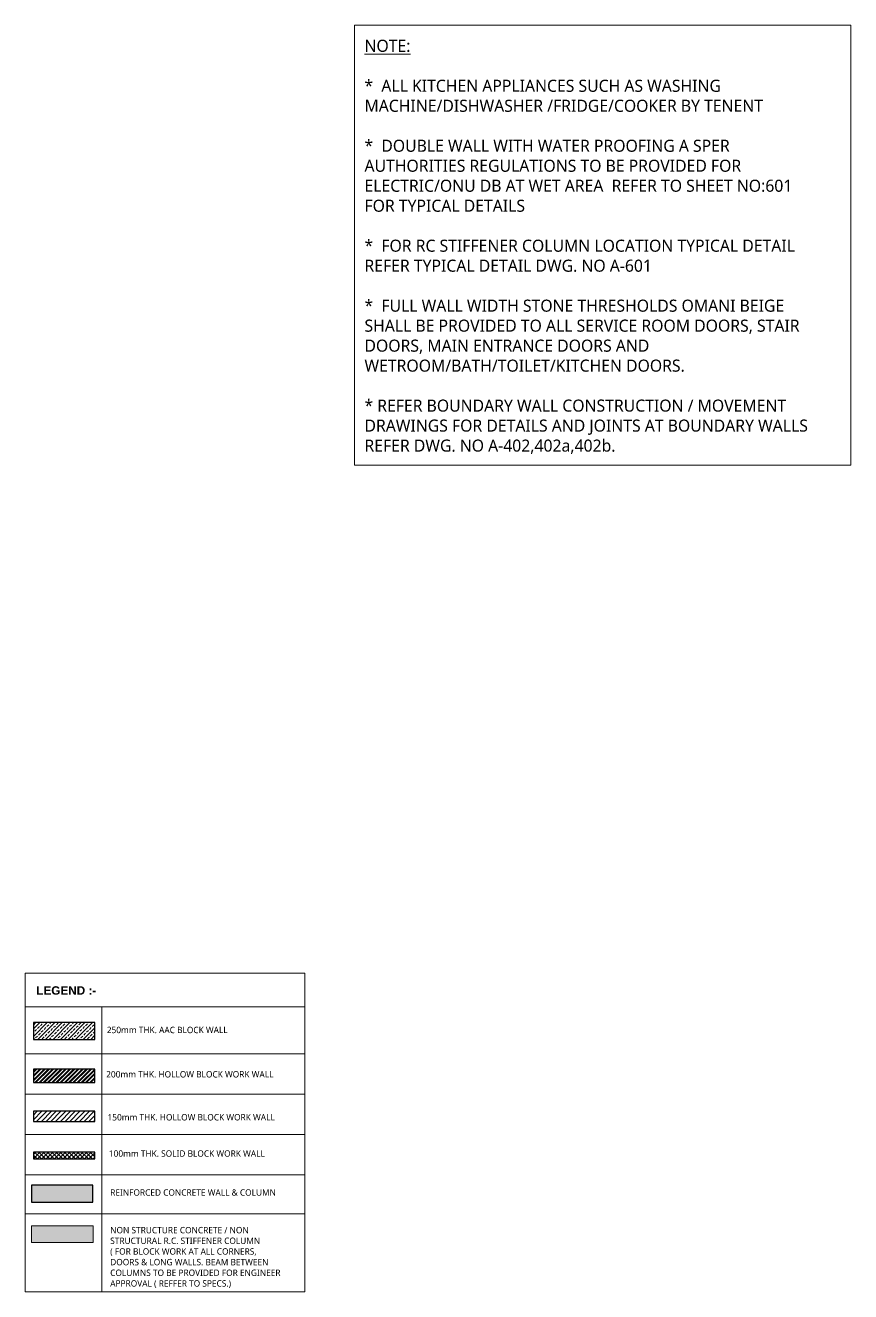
# Model space of a CAD drawing. Header units: millimetres. Extents: x -14329 to 996201, y -409013 to 338495.
# Drawn here: x 12391 to 24678, y 1750 to 20606 of the extents above; entities that cross this region are included whole.
import ezdxf

# ---------------------------------------------------------------- set-up
doc = ezdxf.new("R2010")
doc.units = ezdxf.units.MM
for name, color, linetype, lineweight in [('A-DETL', 90, 'Continuous', 9), ('A-DETL-GENF', 92, 'Continuous', 9), ('A-WALL', 113, 'Continuous', 9), ('A-WALL-PATT', 111, 'Continuous', 18), ('G-ANNO-TEXT', 231, 'Continuous', 9)]:
    doc.layers.add(name, color=color, linetype=linetype, lineweight=lineweight)
doc.styles.add('Arial_B', font='arialbd.ttf', dxfattribs={"height": 125})
doc.styles.add('Lucida Sans Unicode_7', font='l_10646.ttf', dxfattribs={"height": 95})
doc.styles.add('Lucida Sans Unicode_8', font='l_10646.ttf', dxfattribs={"height": 180})

# ---------------------------------------------------------------- blocks, each defined once
blk = doc.blocks.new('Family - ___-492486-Block-work-legend')
at = {"layer": 'A-WALL-PATT'}
h = blk.add_hatch(dxfattribs=at)
h.set_pattern_fill('FP_11', color=256, style=0, pattern_type=2)
h.set_pattern_definition([(45, (0, 0), (-56.1266, 56.1266), []), (45, (56.13, 0), (-56.1266, 56.1266), [39.687, -19.844])])
h.paths.add_polyline_path([(3646, 5507), (3646, 5757), (2732, 5757), (2732, 5507)])
at = {"layer": 'A-WALL', "lineweight": 25}
for p, q in [((3646, 5757), (2732, 5757)), ((2732, 5757), (2732, 5507)), ((3646, 5507), (3646, 5757)), ((2732, 5507), (3646, 5507))]:
    blk.add_line(p, q, dxfattribs=at)
blk = doc.blocks.new('Family - ___-492497-Block-work-legend')
at = {"layer": 'A-WALL-PATT'}
h = blk.add_hatch(dxfattribs=at)
h.set_pattern_fill('FP_12', color=256, style=0, pattern_type=2)
h.set_pattern_definition([(45, (0, 0), (-31.4309, 31.4309), []), (45, (0, 47.625), (-31.4309, 31.4309), [])])
h.paths.add_polyline_path([(2732, 4864), (3646, 4864), (3646, 5064), (2732, 5064)])
at = {"layer": 'A-WALL', "lineweight": 25}
for p, q in [((3646, 5064), (2732, 5064)), ((2732, 5064), (2732, 4864)), ((3646, 4864), (3646, 5064)), ((2732, 4864), (3646, 4864))]:
    blk.add_line(p, q, dxfattribs=at)
blk = doc.blocks.new('Family - ___-492499-Block-work-legend')
at = {"layer": 'A-WALL-PATT'}
h = blk.add_hatch(dxfattribs=at)
h.set_pattern_fill('FP_13', color=256, style=0, pattern_type=2)
h.set_pattern_definition([(45, (0, 0), (-35.35534, 35.35534), [])])
h.paths.add_polyline_path([(3619, 4286), (3646, 4286), (3646, 4436), (2732, 4436), (2732, 4286)])
at = {"layer": 'A-WALL', "lineweight": 25}
for p, q in [((3646, 4436), (2732, 4436)), ((2732, 4436), (2732, 4286)), ((3646, 4286), (3646, 4436)), ((2732, 4286), (3646, 4286))]:
    blk.add_line(p, q, dxfattribs=at)
blk = doc.blocks.new('Family - ___-492501-Block-work-legend')
at = {"layer": 'A-WALL-PATT'}
h = blk.add_hatch(dxfattribs=at)
h.set_pattern_fill('FP_14', color=256, style=0, pattern_type=2)
h.set_pattern_definition([(45, (0, 0), (-31.8198, 31.8198), []), (135, (0, 0), (-31.8198, -31.8198), [])])
h.paths.add_polyline_path([(3646, 3726), (3646, 3826), (2732, 3826), (2732, 3726), (3619, 3726)])
at = {"layer": 'A-WALL', "lineweight": 25}
for p, q in [((3646, 3826), (2732, 3826)), ((2732, 3826), (2732, 3726)), ((3646, 3726), (3646, 3826)), ((2732, 3726), (3646, 3726))]:
    blk.add_line(p, q, dxfattribs=at)
blk = doc.blocks.new('Family - ___-492506-Block-work-legend')
at = {"layer": 'A-WALL-PATT'}
blk.add_hatch(color=256, dxfattribs=at).paths.add_polyline_path([(2732, 3084), (3619, 3084), (3619, 3334), (2704, 3334), (2704, 3084)])
at = {"layer": 'A-WALL', "lineweight": 25}
for p, q in [((3619, 3334), (2704, 3334)), ((2704, 3334), (2704, 3084)), ((3619, 3084), (3619, 3334)), ((2704, 3084), (3619, 3084))]:
    blk.add_line(p, q, dxfattribs=at)

msp = doc.modelspace()

# ---------------------------------------------------------------- hatches: boundary and pattern name
at = {"layer": 'A-DETL-GENF', "lineweight": 18}
msp.add_hatch(color=253, dxfattribs=at).paths.add_polyline_path([(13398.484, 2482.015), (13398.484, 2732.015), (12484.066, 2732.015), (12484.066, 2482.015), (13397.751, 2482.015)])

# ---------------------------------------------------------------- linework, layer by layer
at = {"layer": 'A-DETL', "lineweight": 18}
for p, q in [((12390.984, 6490.15), (12390.984, 1750.15)), ((12390.984, 6490.15), (16550.984, 6490.15)), ((16550.984, 6490.15), (16550.984, 1750.15)), ((12390.984, 5990.15), (16550.984, 5990.15)), ((13530.984, 5990.15), (13530.984, 1750.15)), ((12390.984, 5290.15), (16550.984, 5290.15)), ((12390.984, 4690.15), (16550.984, 4690.15)), ((12390.984, 4090.15), (16550.984, 4090.15)), ((12390.984, 3490.15), (16550.984, 3490.15)), ((12390.984, 2910.15), (16550.984, 2910.15)), ((12390.984, 2910.15), (16550.984, 2910.15)), ((13398.484, 2732.015), (12484.066, 2732.015)), ((12484.066, 2732.015), (12484.066, 2482.015)), ((13398.484, 2482.015), (13398.484, 2732.015)), ((12484.066, 2482.015), (13398.484, 2482.015)), ((12390.984, 1750.15), (16550.984, 1750.15))]:
    msp.add_line(p, q, dxfattribs=at)
at = {"layer": 'G-ANNO-TEXT', "color": 7, "flags": 128}
msp.add_lwpolyline([(17289.815, 20605.681), (24678.118, 20605.681), (24678.118, 14054.681), (17289.815, 14054.681)], close=True, dxfattribs=at)

# ---------------------------------------------------------------- block references
at = {"layer": 'A-WALL', "lineweight": 18}
for name in ['Family - ___-492486-Block-work-legend', 'Family - ___-492497-Block-work-legend', 'Family - ___-492499-Block-work-legend', 'Family - ___-492501-Block-work-legend', 'Family - ___-492506-Block-work-legend']:
    msp.add_blockref(name, (9779.077, 0), dxfattribs=at)

# ---------------------------------------------------------------- texts
at = {"layer": 'G-ANNO-TEXT', "color": 7, "attachment_point": 1}
for s, insert, char_height, width, style in [('\\LNOTE:', (17439.815, 20390.942), 180, 889.87312, 'Lucida Sans Unicode_8'), ('*  ALL KITCHEN APPLIANCES SUCH AS WASHING ', (17439.815, 19795.629), 180, 6966.66437, 'Lucida Sans Unicode_8'), ('MACHINE/DISHWASHER /FRIDGE/COOKER BY TENENT', (17439.815, 19497.973), 180, 7696.2, 'Lucida Sans Unicode_8'), ('*  DOUBLE WALL WITH WATER PROOFING A SPER ', (17439.815, 18902.66), 180, 7054.85, 'Lucida Sans Unicode_8'), ('AUTHORITIES REGULATIONS TO BE PROVIDED FOR ', (17439.815, 18605.004), 180, 7303.37313, 'Lucida Sans Unicode_8'), ('ELECTRIC/ONU DB AT WET AREA  REFER TO SHEET NO:601 ', (17439.815, 18307.348), 180, 8521.93813, 'Lucida Sans Unicode_8'), ('FOR TYPICAL DETAILS', (17439.815, 18009.692), 180, 3150.63188, 'Lucida Sans Unicode_8'), ('*  FOR RC STIFFENER COLUMN LOCATION TYPICAL DETAIL ', (17439.815, 17414.379), 180, 8489.87062, 'Lucida Sans Unicode_8'), ('REFER TYPICAL DETAIL DWG. NO A-601', (17439.815, 17116.723), 180, 5724.04875, 'Lucida Sans Unicode_8'), ('*  FULL WALL WIDTH STONE THRESHOLDS OMANI BEIGE ', (17439.815, 16521.41), 180, 8105.06063, 'Lucida Sans Unicode_8'), ('SHALL BE PROVIDED TO ALL SERVICE ROOM DOORS, STAIR ', (17439.815, 16223.754), 180, 8529.955, 'Lucida Sans Unicode_8'), ('DOORS, MAIN ENTRANCE DOORS AND ', (17439.815, 15926.098), 180, 5603.79563, 'Lucida Sans Unicode_8'), ('WETROOM/BATH/TOILET/KITCHEN DOORS.', (17439.815, 15628.442), 180, 6245.14562, 'Lucida Sans Unicode_8'), ('* REFER BOUNDARY WALL CONSTRUCTION / MOVEMENT ', (17439.815, 15033.129), 180, 8217.29688, 'Lucida Sans Unicode_8'), ('DRAWINGS FOR DETAILS AND JOINTS AT BOUNDARY WALLS ', (17439.815, 14735.473), 180, 8594.09, 'Lucida Sans Unicode_8'), ('REFER DWG. NO A-402,402a,402b.', (17439.815, 14437.817), 180, 5050.63125, 'Lucida Sans Unicode_8'), ('LEGEND :-', (12554.48, 6297.699), 125, 1078.26969, 'Arial_B'), ('250mm THK. AAC BLOCK WALL', (13603.806, 5694.408), 95, 2449.15531, 'Lucida Sans Unicode_7'), ('200mm THK. HOLLOW BLOCK WORK WALL', (13594.48, 5034.408), 95, 3298.94406, 'Lucida Sans Unicode_7'), ('150mm THK. HOLLOW BLOCK WORK WALL', (13614.48, 4394.408), 95, 3298.94406, 'Lucida Sans Unicode_7'), ('100mm THK. SOLID BLOCK WORK WALL', (13634.48, 3854.408), 95, 3094.51375, 'Lucida Sans Unicode_7'), ('REINFORCED CONCRETE WALL & COLUMN', (13654.48, 3274.408), 95, 3258.85969, 'Lucida Sans Unicode_7'), ('NON STRUCTURE CONCRETE / NON ', (13654.48, 2714.408), 95, 2833.96531, 'Lucida Sans Unicode_7'), ('STRUCTURAL R.C. STIFFENER COLUMN ', (13654.48, 2555.658), 95, 3038.39563, 'Lucida Sans Unicode_7'), ('( FOR BLOCK WORK AT ALL CORNERS, ', (13654.48, 2396.908), 95, 2986.28594, 'Lucida Sans Unicode_7'), ('COLUMNS TO BE PROVIDED FOR ENGINEER ', (13654.48, 2079.408), 95, 3318.98625, 'Lucida Sans Unicode_7'), ('DOORS & LONG WALLS. BEAM BETWEEN ', (13654.48, 2238.158), 95, 3126.58125, 'Lucida Sans Unicode_7'), ('APPROVAL ( REFFER TO SPECS.)', (13654.48, 1920.658), 95, 2413.07937, 'Lucida Sans Unicode_7')]:
    msp.add_mtext(s, dxfattribs=dict(at, insert=insert, char_height=char_height, width=width, style=style))

doc.saveas('drawing.dxf')
